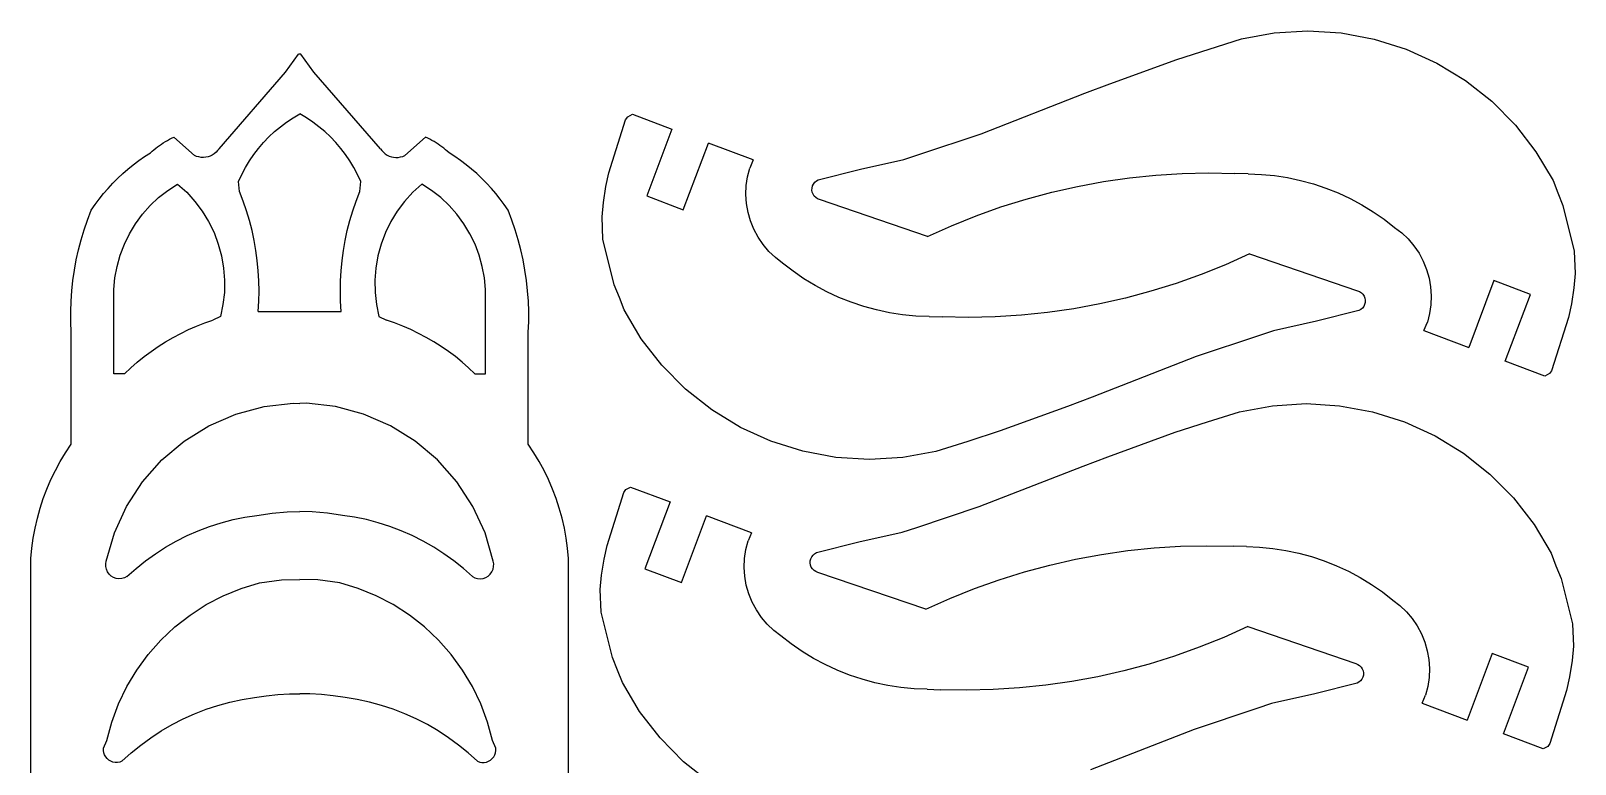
# Model space of a CAD drawing. Extents: x -3998 to 3998, y -3549 to 3549.
# Drawn here: x -1597 to -1003, y 761 to 1043 of the extents above; entities that cross this region are included whole.
import ezdxf

# ---------------------------------------------------------------- set-up
doc = ezdxf.new("R2010")
doc.units = 0
doc.header["$MEASUREMENT"] = 0
doc.layers.get('0').update_dxf_attribs({"linetype": 'CONTINUOUS'})

msp = doc.modelspace()

# ---------------------------------------------------------------- linework, layer by layer
for p, q in [((-1131.25, 1040.04), (-1118.55, 1042.37)), ((-1118.55, 1042.37), (-1105.66, 1043.15)), ((-1105.66, 1043.15), (-1092.77, 1042.36)), ((-1092.77, 1042.36), (-1080.07, 1040.01)), ((-1156.08, 1032.13), (-1143.58, 1036.19)), ((-1143.58, 1036.19), (-1131.25, 1040.04)), ((-1080.07, 1040.01), (-1067.75, 1036.14)), ((-1067.75, 1036.14), (-1056, 1030.8)), ((-1499.31, 1027.25), (-1494.31, 1034.25)), ((-1493.31, 1034.25), (-1494.31, 1034.25)), ((-1488.31, 1027.25), (-1493.31, 1034.25)), ((-1181.93, 1022.76), (-1156.08, 1032.13)), ((-1056, 1030.8), (-1044.97, 1024.08)), ((-1524.87, 997.83), (-1499.31, 1027.25)), ((-1462.74, 997.83), (-1488.31, 1027.25)), ((-1191.48, 1019.17), (-1181.93, 1022.76)), ((-1044.97, 1024.08), (-1034.84, 1016.07)), ((-1231.45, 1003.57), (-1191.48, 1019.17)), ((-1496.37, 1009.74), (-1493.81, 1011.25)), ((-1491.24, 1009.74), (-1493.81, 1011.25)), ((-1367.52, 1010.14), (-1365.71, 1011.09)), ((-1365.71, 1011.09), (-1350.49, 1005.33)), ((-1034.84, 1016.07), (-1025.75, 1006.89)), ((-1503.51, 1004.4), (-1501.23, 1006.31)), ((-1501.23, 1006.31), (-1498.85, 1008.09)), ((-1498.85, 1008.09), (-1496.37, 1009.74)), ((-1488.76, 1008.09), (-1491.24, 1009.74)), ((-1486.38, 1006.31), (-1488.76, 1008.09)), ((-1484.1, 1004.4), (-1486.38, 1006.31)), ((-1374.78, 988.6), (-1368.35, 1009)), ((-1368.35, 1009), (-1367.52, 1010.14)), ((-1350.49, 1005.33), (-1360.19, 979.66)), ((-1025.75, 1006.89), (-1017.85, 996.68)), ((-1548.55, 998.59), (-1547.82, 999.13)), ((-1547.82, 999.13), (-1547.07, 999.64)), ((-1547.07, 999.64), (-1546.31, 1000.13)), ((-1546.31, 1000.13), (-1545.53, 1000.6)), ((-1545.53, 1000.6), (-1544.75, 1001.05)), ((-1544.75, 1001.05), (-1543.94, 1001.47)), ((-1543.94, 1001.47), (-1543.13, 1001.87)), ((-1543.13, 1001.87), (-1542.31, 1002.25)), ((-1542.31, 1002.25), (-1534.31, 995.25)), ((-1509.67, 997.96), (-1507.74, 1000.22)), ((-1507.74, 1000.22), (-1505.68, 1002.37)), ((-1505.68, 1002.37), (-1503.51, 1004.4)), ((-1481.93, 1002.37), (-1484.1, 1004.4)), ((-1479.87, 1000.22), (-1481.93, 1002.37)), ((-1477.94, 997.96), (-1479.87, 1000.22)), ((-1445.31, 1002.25), (-1453.31, 995.25)), ((-1444.48, 1001.87), (-1445.31, 1002.25)), ((-1443.67, 1001.47), (-1444.48, 1001.87)), ((-1442.87, 1001.05), (-1443.67, 1001.47)), ((-1442.08, 1000.6), (-1442.87, 1001.05)), ((-1441.3, 1000.13), (-1442.08, 1000.6)), ((-1440.54, 999.64), (-1441.3, 1000.13)), ((-1439.8, 999.13), (-1440.54, 999.64)), ((-1439.06, 998.59), (-1439.8, 999.13)), ((-1346.16, 974.36), (-1336.45, 1000.03)), ((-1319.2, 993.51), (-1336.45, 1000.03)), ((-1255.48, 995.57), (-1231.45, 1003.57)), ((-1557.87, 991.68), (-1555.74, 993.28)), ((-1555.74, 993.28), (-1553.55, 994.8)), ((-1553.55, 994.8), (-1551.31, 996.25)), ((-1551.31, 996.25), (-1550.64, 996.86)), ((-1550.64, 996.86), (-1549.96, 997.46)), ((-1549.96, 997.46), (-1549.26, 998.04)), ((-1549.26, 998.04), (-1548.55, 998.59)), ((-1533.49, 994.9), (-1534.31, 995.25)), ((-1532.63, 994.65), (-1533.49, 994.9)), ((-1531.75, 994.51), (-1532.63, 994.65)), ((-1530.86, 994.48), (-1531.75, 994.51)), ((-1529.97, 994.56), (-1530.86, 994.48)), ((-1529.1, 994.74), (-1529.97, 994.56)), ((-1528.25, 995.03), (-1529.1, 994.74)), ((-1527.45, 995.41), (-1528.25, 995.03)), ((-1526.7, 995.89), (-1527.45, 995.41)), ((-1526.01, 996.46), (-1526.7, 995.89)), ((-1525.4, 997.11), (-1526.01, 996.46)), ((-1524.87, 997.83), (-1525.4, 997.11)), ((-1514.68, 990.58), (-1513.15, 993.13)), ((-1513.15, 993.13), (-1511.47, 995.59)), ((-1511.47, 995.59), (-1509.67, 997.96)), ((-1476.14, 995.59), (-1477.94, 997.96)), ((-1474.47, 993.13), (-1476.14, 995.59)), ((-1472.93, 990.58), (-1474.47, 993.13)), ((-1462.74, 997.83), (-1462.21, 997.11)), ((-1462.21, 997.11), (-1461.6, 996.46)), ((-1461.6, 996.46), (-1460.91, 995.89)), ((-1460.91, 995.89), (-1460.16, 995.41)), ((-1460.16, 995.41), (-1459.36, 995.03)), ((-1459.36, 995.03), (-1458.51, 994.74)), ((-1458.51, 994.74), (-1457.64, 994.56)), ((-1457.64, 994.56), (-1456.75, 994.48)), ((-1456.75, 994.48), (-1455.86, 994.51)), ((-1455.86, 994.51), (-1454.98, 994.65)), ((-1454.98, 994.65), (-1454.13, 994.9)), ((-1454.13, 994.9), (-1453.31, 995.25)), ((-1438.35, 998.04), (-1439.06, 998.59)), ((-1437.65, 997.46), (-1438.35, 998.04)), ((-1436.97, 996.86), (-1437.65, 997.46)), ((-1436.31, 996.25), (-1436.97, 996.86)), ((-1434.06, 994.8), (-1436.31, 996.25)), ((-1431.87, 993.28), (-1434.06, 994.8)), ((-1429.74, 991.68), (-1431.87, 993.28)), ((-1319.2, 993.51), (-1320.51, 990.38)), ((-1277.82, 989.96), (-1261.21, 993.68)), ((-1261.21, 993.68), (-1255.48, 995.57)), ((-1017.85, 996.68), (-1011.24, 985.59)), ((-1563.91, 986.44), (-1561.96, 988.26)), ((-1561.96, 988.26), (-1559.95, 990.01)), ((-1559.95, 990.01), (-1557.87, 991.68)), ((-1517.31, 985.25), (-1516.07, 987.95)), ((-1516.07, 987.95), (-1514.68, 990.58)), ((-1471.55, 987.95), (-1472.93, 990.58)), ((-1470.31, 985.25), (-1471.55, 987.95)), ((-1427.66, 990.01), (-1429.74, 991.68)), ((-1425.65, 988.26), (-1427.66, 990.01)), ((-1423.7, 986.44), (-1425.65, 988.26)), ((-1375.95, 983.34), (-1374.78, 988.6)), ((-1321.86, 983.63), (-1321.37, 987.04)), ((-1321.37, 987.04), (-1320.51, 990.38)), ((-1294.14, 985.85), (-1277.82, 989.96)), ((-1174.29, 986.62), (-1164.18, 987.65)), ((-1164.18, 987.65), (-1154.03, 988.29)), ((-1154.03, 988.29), (-1143.87, 988.51)), ((-1143.87, 988.51), (-1133.7, 988.33)), ((-1128.63, 988.18), (-1133.7, 988.33)), ((-1128.63, 988.18), (-1123.54, 987.98)), ((-1123.54, 987.98), (-1118.46, 987.49)), ((-1118.46, 987.49), (-1113.42, 986.71)), ((-1569.34, 980.57), (-1567.6, 982.59)), ((-1567.6, 982.59), (-1565.79, 984.55)), ((-1565.79, 984.55), (-1563.91, 986.44)), ((-1548.11, 979.04), (-1544.58, 981.81)), ((-1544.58, 981.81), (-1540.81, 984.25)), ((-1540.81, 984.25), (-1537.32, 981.07)), ((-1537.32, 981.07), (-1534.15, 977.58)), ((-1516.92, 981.32), (-1517.31, 985.25)), ((-1515.51, 977.66), (-1516.92, 981.32)), ((-1472.1, 977.66), (-1470.69, 981.32)), ((-1470.69, 981.32), (-1470.31, 985.25)), ((-1450.29, 981.07), (-1453.46, 977.58)), ((-1446.81, 984.25), (-1450.29, 981.07)), ((-1443.03, 981.81), (-1446.81, 984.25)), ((-1439.5, 979.04), (-1443.03, 981.81)), ((-1421.82, 984.55), (-1423.7, 986.44)), ((-1420.01, 982.59), (-1421.82, 984.55)), ((-1418.27, 980.57), (-1420.01, 982.59)), ((-1376.89, 977.14), (-1375.95, 983.34)), ((-1322, 980.19), (-1321.86, 983.63)), ((-1296.58, 981.88), (-1296.55, 982.71)), ((-1296.44, 981.07), (-1296.58, 981.88)), ((-1296.55, 982.71), (-1296.35, 983.51)), ((-1296.13, 980.3), (-1296.44, 981.07)), ((-1296.35, 983.51), (-1295.99, 984.26)), ((-1295.99, 984.26), (-1295.49, 984.92)), ((-1295.49, 984.92), (-1294.86, 985.45)), ((-1294.86, 985.45), (-1294.14, 985.85)), ((-1214.09, 978.45), (-1204.27, 981.09)), ((-1204.27, 981.09), (-1194.35, 983.33)), ((-1194.35, 983.33), (-1184.35, 985.18)), ((-1184.35, 985.18), (-1174.29, 986.62)), ((-1113.42, 986.71), (-1108.44, 985.65)), ((-1108.44, 985.65), (-1103.52, 984.31)), ((-1103.52, 984.31), (-1098.68, 982.7)), ((-1098.68, 982.7), (-1093.94, 980.81)), ((-1011.24, 985.59), (-1009.41, 980.81)), ((-1574.11, 974.15), (-1572.6, 976.34)), ((-1572.6, 976.34), (-1571.01, 978.49)), ((-1571.01, 978.49), (-1569.34, 980.57)), ((-1554.36, 972.6), (-1551.38, 975.96)), ((-1551.38, 975.96), (-1548.11, 979.04)), ((-1534.15, 977.58), (-1531.33, 973.81)), ((-1514.24, 973.95), (-1515.51, 977.66)), ((-1473.37, 973.95), (-1472.1, 977.66)), ((-1453.46, 977.58), (-1456.28, 973.81)), ((-1436.23, 975.96), (-1439.5, 979.04)), ((-1433.25, 972.6), (-1436.23, 975.96)), ((-1416.6, 978.49), (-1418.27, 980.57)), ((-1415.02, 976.34), (-1416.6, 978.49)), ((-1413.51, 974.15), (-1415.02, 976.34)), ((-1377.39, 971.62), (-1376.89, 977.14)), ((-1360.19, 979.66), (-1346.16, 974.36)), ((-1321.76, 976.75), (-1322, 980.19)), ((-1321.17, 973.35), (-1321.76, 976.75)), ((-1295.68, 979.61), (-1296.13, 980.3)), ((-1295.09, 979.03), (-1295.68, 979.61)), ((-1294.4, 978.57), (-1295.09, 979.03)), ((-1293.63, 978.27), (-1294.4, 978.57)), ((-1252.07, 964.05), (-1293.63, 978.27)), ((-1233.36, 972.01), (-1223.79, 975.43)), ((-1223.79, 975.43), (-1214.09, 978.45)), ((-1093.94, 980.81), (-1089.32, 978.67)), ((-1089.32, 978.67), (-1084.82, 976.26)), ((-1084.82, 976.26), (-1080.47, 973.61)), ((-1009.41, 980.81), (-1007.45, 975.96)), ((-1007.45, 975.96), (-1003.1, 958.46)), ((-1576.82, 966.63), (-1575.53, 970.41)), ((-1575.53, 970.41), (-1574.11, 974.15)), ((-1557.03, 968.99), (-1554.36, 972.6)), ((-1531.33, 973.81), (-1528.87, 969.79)), ((-1528.87, 969.79), (-1526.8, 965.56)), ((-1513.12, 970.2), (-1514.24, 973.95)), ((-1512.14, 966.4), (-1513.12, 970.2)), ((-1475.47, 966.4), (-1474.49, 970.2)), ((-1474.49, 970.2), (-1473.37, 973.95)), ((-1458.74, 969.79), (-1460.81, 965.56)), ((-1456.28, 973.81), (-1458.74, 969.79)), ((-1430.58, 968.99), (-1433.25, 972.6)), ((-1412.08, 970.41), (-1413.51, 974.15)), ((-1410.8, 966.63), (-1412.08, 970.41)), ((-1377.03, 962.99), (-1377.39, 971.62)), ((-1320.22, 970.04), (-1321.17, 973.35)), ((-1318.92, 966.85), (-1320.22, 970.04)), ((-1242.8, 968.22), (-1233.36, 972.01)), ((-1080.47, 973.61), (-1076.27, 970.71)), ((-1076.27, 970.71), (-1072.24, 967.59)), ((-1577.96, 962.81), (-1576.82, 966.63)), ((-1561.32, 961.11), (-1559.35, 965.15)), ((-1559.35, 965.15), (-1557.03, 968.99)), ((-1526.8, 965.56), (-1525.14, 961.14)), ((-1511.32, 962.57), (-1512.14, 966.4)), ((-1476.29, 962.57), (-1475.47, 966.4)), ((-1460.81, 965.56), (-1462.47, 961.14)), ((-1428.26, 965.15), (-1430.58, 968.99)), ((-1426.29, 961.11), (-1428.26, 965.15)), ((-1409.65, 962.81), (-1410.8, 966.63)), ((-1317.29, 963.81), (-1318.92, 966.85)), ((-1315.35, 960.96), (-1317.29, 963.81)), ((-1252.07, 964.05), (-1242.8, 968.22)), ((-1072.24, 967.59), (-1069.51, 965.49)), ((-1069.51, 965.49), (-1067.01, 963.12)), ((-1579.83, 955.04), (-1578.97, 958.94)), ((-1578.97, 958.94), (-1577.96, 962.81)), ((-1562.92, 956.91), (-1561.32, 961.11)), ((-1525.14, 961.14), (-1523.9, 956.6)), ((-1510.65, 958.7), (-1511.32, 962.57)), ((-1510.12, 954.82), (-1510.65, 958.7)), ((-1477.49, 954.82), (-1476.97, 958.7)), ((-1476.97, 958.7), (-1476.29, 962.57)), ((-1462.47, 961.14), (-1463.71, 956.6)), ((-1424.7, 956.91), (-1426.29, 961.11)), ((-1408.64, 958.94), (-1409.65, 962.81)), ((-1407.78, 955.04), (-1408.64, 958.94)), ((-1372.68, 945.49), (-1377.03, 962.99)), ((-1313.12, 958.33), (-1315.35, 960.96)), ((-1310.62, 955.96), (-1313.12, 958.33)), ((-1128.06, 957.4), (-1137.33, 953.23)), ((-1128.06, 957.4), (-1086.5, 943.18)), ((-1067.01, 963.12), (-1064.78, 960.49)), ((-1064.78, 960.49), (-1062.84, 957.64)), ((-1062.84, 957.64), (-1061.21, 954.6)), ((-1003.1, 958.46), (-1002.73, 949.83)), ((-1580.55, 951.12), (-1579.83, 955.04)), ((-1564.94, 948.17), (-1564.12, 952.59)), ((-1564.12, 952.59), (-1562.92, 956.91)), ((-1523.9, 956.6), (-1523.1, 951.95)), ((-1523.1, 951.95), (-1522.74, 947.25)), ((-1509.75, 950.91), (-1510.12, 954.82)), ((-1477.86, 950.91), (-1477.49, 954.82)), ((-1464.51, 951.95), (-1464.88, 947.25)), ((-1463.71, 956.6), (-1464.51, 951.95)), ((-1423.49, 952.59), (-1424.7, 956.91)), ((-1422.67, 948.17), (-1423.49, 952.59)), ((-1407.06, 951.12), (-1407.78, 955.04)), ((-1307.88, 953.86), (-1310.62, 955.96)), ((-1303.85, 950.74), (-1307.88, 953.86)), ((-1137.33, 953.23), (-1146.76, 949.44)), ((-1061.21, 954.6), (-1059.91, 951.41)), ((-1059.91, 951.41), (-1058.96, 948.1)), ((-1581.56, 943.19), (-1581.13, 947.16)), ((-1581.13, 947.16), (-1580.55, 951.12)), ((-1565.35, 943.7), (-1564.94, 948.17)), ((-1522.74, 947.25), (-1522.82, 942.54)), ((-1509.54, 947), (-1509.75, 950.91)), ((-1509.47, 943.08), (-1509.54, 947)), ((-1478.14, 943.08), (-1478.08, 947)), ((-1478.08, 947), (-1477.86, 950.91)), ((-1464.88, 947.25), (-1464.79, 942.54)), ((-1422.26, 943.7), (-1422.67, 948.17)), ((-1406.48, 947.16), (-1407.06, 951.12)), ((-1406.05, 943.19), (-1406.48, 947.16)), ((-1370.71, 940.64), (-1372.68, 945.49)), ((-1299.66, 947.84), (-1303.85, 950.74)), ((-1295.3, 945.19), (-1299.66, 947.84)), ((-1156.34, 946.02), (-1166.04, 943)), ((-1146.76, 949.44), (-1156.34, 946.02)), ((-1058.96, 948.1), (-1058.36, 944.7)), ((-1033.97, 947.09), (-1043.67, 921.42)), ((-1019.94, 941.79), (-1033.97, 947.09)), ((-1002.73, 949.83), (-1003.24, 944.31)), ((-1581.84, 939.21), (-1581.56, 943.19)), ((-1565.35, 939.21), (-1565.35, 943.7)), ((-1522.82, 942.54), (-1523.34, 937.86)), ((-1509.56, 939.16), (-1509.47, 943.08)), ((-1478.05, 939.16), (-1478.14, 943.08)), ((-1464.79, 942.54), (-1464.27, 937.86)), ((-1422.26, 939.21), (-1422.26, 943.7)), ((-1405.77, 939.21), (-1406.05, 943.19)), ((-1368.89, 935.86), (-1370.71, 940.64)), ((-1290.81, 942.78), (-1295.3, 945.19)), ((-1286.18, 940.64), (-1290.81, 942.78)), ((-1281.45, 938.75), (-1286.18, 940.64)), ((-1175.86, 940.36), (-1185.77, 938.12)), ((-1166.04, 943), (-1175.86, 940.36)), ((-1086.5, 943.18), (-1085.73, 942.88)), ((-1085.73, 942.88), (-1085.03, 942.43)), ((-1085.03, 942.43), (-1084.45, 941.84)), ((-1084.45, 941.84), (-1083.99, 941.15)), ((-1083.99, 941.15), (-1083.69, 940.38)), ((-1083.69, 940.38), (-1083.55, 939.57)), ((-1083.55, 939.57), (-1083.58, 938.74)), ((-1058.36, 944.7), (-1058.13, 941.26)), ((-1058.13, 941.26), (-1058.26, 937.82)), ((-1029.64, 916.12), (-1019.94, 941.79)), ((-1003.24, 944.31), (-1004.18, 938.11)), ((-1581.98, 935.22), (-1581.84, 939.21)), ((-1581.97, 931.23), (-1581.98, 935.22)), ((-1565.31, 927.25), (-1565.35, 939.21)), ((-1523.34, 937.86), (-1524.31, 933.25)), ((-1509.81, 935.25), (-1509.56, 939.16)), ((-1509.81, 935.25), (-1477.81, 935.25)), ((-1477.81, 935.25), (-1478.05, 939.16)), ((-1464.27, 937.86), (-1463.31, 933.25)), ((-1422.31, 927.25), (-1422.26, 939.21)), ((-1405.63, 935.22), (-1405.77, 939.21)), ((-1405.64, 931.23), (-1405.63, 935.22)), ((-1362.28, 924.77), (-1368.89, 935.86)), ((-1276.61, 937.14), (-1281.45, 938.75)), ((-1271.69, 935.8), (-1276.61, 937.14)), ((-1266.7, 934.74), (-1271.69, 935.8)), ((-1261.66, 933.97), (-1266.7, 934.74)), ((-1256.59, 933.47), (-1261.66, 933.97)), ((-1215.95, 933.8), (-1226.09, 933.16)), ((-1205.83, 934.83), (-1215.95, 933.8)), ((-1195.77, 936.27), (-1205.83, 934.83)), ((-1185.77, 938.12), (-1195.77, 936.27)), ((-1085.99, 935.6), (-1102.3, 931.49)), ((-1085.26, 936), (-1085.99, 935.6)), ((-1084.64, 936.54), (-1085.26, 936)), ((-1084.14, 937.19), (-1084.64, 936.54)), ((-1083.78, 937.94), (-1084.14, 937.19)), ((-1083.58, 938.74), (-1083.78, 937.94)), ((-1058.76, 934.41), (-1059.62, 931.07)), ((-1058.26, 937.82), (-1058.76, 934.41)), ((-1004.18, 938.11), (-1005.34, 932.85)), ((-1581.82, 927.23), (-1581.97, 931.23)), ((-1539.59, 926.82), (-1536.57, 928.28)), ((-1536.57, 928.28), (-1533.5, 929.62)), ((-1533.5, 929.62), (-1530.37, 930.84)), ((-1530.37, 930.84), (-1527.21, 931.95)), ((-1524.31, 933.25), (-1527.21, 931.95)), ((-1463.31, 933.25), (-1460.41, 931.95)), ((-1457.24, 930.84), (-1460.41, 931.95)), ((-1454.12, 929.62), (-1457.24, 930.84)), ((-1451.04, 928.28), (-1454.12, 929.62)), ((-1448.02, 926.82), (-1451.04, 928.28)), ((-1405.79, 927.23), (-1405.64, 931.23)), ((-1251.5, 933.27), (-1256.59, 933.47)), ((-1251.5, 933.27), (-1246.42, 933.12)), ((-1236.26, 932.94), (-1246.42, 933.12)), ((-1226.09, 933.16), (-1236.26, 932.94)), ((-1118.91, 927.77), (-1124.64, 925.88)), ((-1102.3, 931.49), (-1118.91, 927.77)), ((-1060.93, 927.94), (-1059.62, 931.07)), ((-1060.93, 927.94), (-1043.67, 921.42)), ((-1005.34, 932.85), (-1011.78, 912.45)), ((-1581.82, 884.17), (-1581.82, 927.23)), ((-1565.31, 911.25), (-1565.31, 927.25)), ((-1551.04, 919.87), (-1548.28, 921.77)), ((-1548.28, 921.77), (-1545.45, 923.56)), ((-1545.45, 923.56), (-1542.55, 925.25)), ((-1542.55, 925.25), (-1539.59, 926.82)), ((-1445.06, 925.25), (-1448.02, 926.82)), ((-1442.16, 923.56), (-1445.06, 925.25)), ((-1439.33, 921.77), (-1442.16, 923.56)), ((-1436.57, 919.87), (-1439.33, 921.77)), ((-1422.31, 911.25), (-1422.31, 927.25)), ((-1405.79, 884.17), (-1405.79, 927.23)), ((-1354.37, 914.56), (-1362.28, 924.77)), ((-1124.64, 925.88), (-1148.67, 917.88)), ((-1558.87, 913.55), (-1556.34, 915.75)), ((-1556.34, 915.75), (-1553.73, 917.86)), ((-1553.73, 917.86), (-1551.04, 919.87)), ((-1433.88, 917.86), (-1436.57, 919.87)), ((-1431.27, 915.75), (-1433.88, 917.86)), ((-1428.75, 913.55), (-1431.27, 915.75)), ((-1148.67, 917.88), (-1188.65, 902.28)), ((-1014.41, 910.36), (-1029.64, 916.12)), ((-1561.31, 911.25), (-1565.31, 911.25)), ((-1561.31, 911.25), (-1558.87, 913.55)), ((-1426.31, 911.25), (-1428.75, 913.55)), ((-1426.31, 911.25), (-1422.31, 911.25)), ((-1345.29, 905.38), (-1354.37, 914.56)), ((-1012.61, 911.31), (-1014.41, 910.36)), ((-1011.78, 912.45), (-1012.61, 911.31)), ((-1335.16, 897.37), (-1345.29, 905.38)), ((-1518.41, 895.75), (-1507.54, 898.65)), ((-1507.54, 898.65), (-1496.37, 899.93)), ((-1496.37, 899.93), (-1493.81, 899.85)), ((-1491.24, 899.93), (-1493.81, 899.85)), ((-1480.07, 898.65), (-1491.24, 899.93)), ((-1469.2, 895.75), (-1480.07, 898.65)), ((-1198.2, 898.69), (-1224.05, 889.32)), ((-1188.65, 902.28), (-1198.2, 898.69)), ((-1131.94, 896.66), (-1119.24, 898.99)), ((-1119.24, 898.99), (-1106.35, 899.77)), ((-1106.35, 899.77), (-1093.46, 898.97)), ((-1093.46, 898.97), (-1080.76, 896.62)), ((-1528.74, 891.3), (-1518.41, 895.75)), ((-1458.87, 891.3), (-1469.2, 895.75)), ((-1324.13, 890.65), (-1335.16, 897.37)), ((-1156.76, 888.75), (-1144.26, 892.81)), ((-1144.26, 892.81), (-1131.94, 896.66)), ((-1080.76, 896.62), (-1068.44, 892.75)), ((-1068.44, 892.75), (-1056.68, 887.42)), ((-1538.3, 885.38), (-1528.74, 891.3)), ((-1449.31, 885.38), (-1458.87, 891.3)), ((-1312.37, 885.32), (-1324.13, 890.65)), ((-1224.05, 889.32), (-1236.55, 885.26)), ((-1182.62, 879.38), (-1156.76, 888.75)), ((-1056.68, 887.42), (-1045.66, 880.7)), ((-1586.01, 877.53), (-1583.99, 880.9)), ((-1583.99, 880.9), (-1581.82, 884.17)), ((-1546.9, 878.13), (-1538.3, 885.38)), ((-1440.71, 878.13), (-1449.31, 885.38)), ((-1403.62, 880.9), (-1405.79, 884.17)), ((-1401.6, 877.53), (-1403.62, 880.9)), ((-1300.05, 881.44), (-1312.37, 885.32)), ((-1287.35, 879.1), (-1300.05, 881.44)), ((-1248.87, 881.41), (-1261.58, 879.08)), ((-1236.55, 885.26), (-1248.87, 881.41)), ((-1045.66, 880.7), (-1035.53, 872.69)), ((-1589.6, 870.54), (-1587.88, 874.07)), ((-1587.88, 874.07), (-1586.01, 877.53)), ((-1554.34, 869.7), (-1546.9, 878.13)), ((-1433.27, 869.7), (-1440.71, 878.13)), ((-1399.73, 874.07), (-1401.6, 877.53)), ((-1398.02, 870.54), (-1399.73, 874.07)), ((-1274.47, 878.3), (-1287.35, 879.1)), ((-1261.58, 879.08), (-1274.47, 878.3)), ((-1232.14, 860.19), (-1192.16, 875.79)), ((-1192.16, 875.79), (-1182.62, 879.38)), ((-1591.15, 866.93), (-1589.6, 870.54)), ((-1560.48, 860.27), (-1554.34, 869.7)), ((-1427.14, 860.27), (-1433.27, 869.7)), ((-1396.46, 866.93), (-1398.02, 870.54)), ((-1035.53, 872.69), (-1026.44, 863.51)), ((-1593.76, 859.52), (-1592.54, 863.26)), ((-1592.54, 863.26), (-1591.15, 866.93)), ((-1395.07, 863.26), (-1396.46, 866.93)), ((-1393.85, 859.52), (-1395.07, 863.26)), ((-1375.47, 845.22), (-1369.03, 865.61)), ((-1369.03, 865.61), (-1368.21, 866.76)), ((-1368.21, 866.76), (-1366.4, 867.71)), ((-1366.4, 867.71), (-1351.17, 861.95)), ((-1026.44, 863.51), (-1018.53, 853.3)), ((-1594.81, 855.74), (-1593.76, 859.52)), ((-1565.16, 850.05), (-1560.48, 860.27)), ((-1514.89, 856.11), (-1510.26, 856.81)), ((-1510.26, 856.81), (-1504.47, 857.63)), ((-1504.47, 857.63), (-1498.65, 858.12)), ((-1498.65, 858.12), (-1493.81, 858.25)), ((-1488.96, 858.12), (-1493.81, 858.25)), ((-1483.14, 857.63), (-1488.96, 858.12)), ((-1477.35, 856.81), (-1483.14, 857.63)), ((-1472.72, 856.11), (-1477.35, 856.81)), ((-1422.45, 850.05), (-1427.14, 860.27)), ((-1392.8, 855.74), (-1393.85, 859.52)), ((-1351.17, 861.95), (-1360.87, 836.28)), ((-1346.84, 830.98), (-1337.14, 856.65)), ((-1319.88, 850.13), (-1337.14, 856.65)), ((-1256.17, 852.19), (-1232.14, 860.19)), ((-1596.41, 848.05), (-1595.7, 851.91)), ((-1595.7, 851.91), (-1594.81, 855.74)), ((-1537.16, 849.02), (-1532.87, 850.9)), ((-1532.87, 850.9), (-1528.49, 852.56)), ((-1528.49, 852.56), (-1524.02, 853.98)), ((-1524.02, 853.98), (-1519.48, 855.16)), ((-1519.48, 855.16), (-1514.89, 856.11)), ((-1468.13, 855.16), (-1472.72, 856.11)), ((-1463.59, 853.98), (-1468.13, 855.16)), ((-1459.13, 852.56), (-1463.59, 853.98)), ((-1454.74, 850.9), (-1459.13, 852.56)), ((-1450.45, 849.02), (-1454.74, 850.9)), ((-1391.91, 851.91), (-1392.8, 855.74)), ((-1391.2, 848.05), (-1391.91, 851.91)), ((-1278.51, 846.57), (-1261.9, 850.3)), ((-1261.9, 850.3), (-1256.17, 852.19)), ((-1018.53, 853.3), (-1011.92, 842.21)), ((-1596.94, 844.16), (-1596.41, 848.05)), ((-1568.31, 839.25), (-1565.16, 850.05)), ((-1549.36, 842.05), (-1545.42, 844.59)), ((-1545.42, 844.59), (-1541.35, 846.91)), ((-1541.35, 846.91), (-1537.16, 849.02)), ((-1446.26, 846.91), (-1450.45, 849.02)), ((-1442.19, 844.59), (-1446.26, 846.91)), ((-1438.25, 842.05), (-1442.19, 844.59)), ((-1419.31, 839.25), (-1422.45, 850.05)), ((-1390.67, 844.16), (-1391.2, 848.05)), ((-1376.63, 839.96), (-1375.47, 845.22)), ((-1322.05, 843.66), (-1321.19, 847)), ((-1319.88, 850.13), (-1321.19, 847)), ((-1294.82, 842.47), (-1278.51, 846.57)), ((-1164.86, 844.27), (-1154.72, 844.9)), ((-1154.72, 844.9), (-1144.55, 845.13)), ((-1144.55, 845.13), (-1134.39, 844.95)), ((-1129.32, 844.8), (-1134.39, 844.95)), ((-1129.32, 844.8), (-1124.22, 844.59)), ((-1124.22, 844.59), (-1119.15, 844.1)), ((-1597.31, 840.25), (-1596.94, 844.16)), ((-1597.31, 676.25), (-1597.31, 840.25)), ((-1568.5, 838.19), (-1568.31, 839.25)), ((-1556.81, 836.37), (-1553.16, 839.31)), ((-1553.16, 839.31), (-1549.36, 842.05)), ((-1434.45, 839.31), (-1438.25, 842.05)), ((-1430.8, 836.37), (-1434.45, 839.31)), ((-1419.11, 838.19), (-1419.31, 839.25)), ((-1390.31, 840.25), (-1390.67, 844.16)), ((-1390.31, 676.25), (-1390.31, 840.25)), ((-1377.58, 833.76), (-1376.63, 839.96)), ((-1322.68, 836.81), (-1322.55, 840.25)), ((-1322.55, 840.25), (-1322.05, 843.66)), ((-1297.26, 838.5), (-1297.23, 839.33)), ((-1297.12, 837.69), (-1297.26, 838.5)), ((-1297.23, 839.33), (-1297.03, 840.13)), ((-1297.03, 840.13), (-1296.68, 840.88)), ((-1296.68, 840.88), (-1296.17, 841.53)), ((-1296.17, 841.53), (-1295.55, 842.07)), ((-1295.55, 842.07), (-1294.82, 842.47)), ((-1204.95, 837.71), (-1195.04, 839.95)), ((-1195.04, 839.95), (-1185.04, 841.79)), ((-1185.04, 841.79), (-1174.98, 843.24)), ((-1174.98, 843.24), (-1164.86, 844.27)), ((-1119.15, 844.1), (-1114.11, 843.33)), ((-1114.11, 843.33), (-1109.12, 842.27)), ((-1109.12, 842.27), (-1104.2, 840.93)), ((-1104.2, 840.93), (-1099.37, 839.32)), ((-1099.37, 839.32), (-1094.63, 837.43)), ((-1011.92, 842.21), (-1010.1, 837.43)), ((-1568.48, 837.11), (-1568.5, 838.19)), ((-1568.24, 836.06), (-1568.48, 837.11)), ((-1567.8, 835.08), (-1568.24, 836.06)), ((-1567.17, 834.21), (-1567.8, 835.08)), ((-1566.38, 833.48), (-1567.17, 834.21)), ((-1565.46, 832.93), (-1566.38, 833.48)), ((-1564.44, 832.57), (-1565.46, 832.93)), ((-1563.38, 832.42), (-1564.44, 832.57)), ((-1562.31, 832.48), (-1563.38, 832.42)), ((-1561.27, 832.76), (-1562.31, 832.48)), ((-1560.31, 833.25), (-1561.27, 832.76)), ((-1560.31, 833.25), (-1556.81, 836.37)), ((-1427.31, 833.25), (-1430.8, 836.37)), ((-1427.31, 833.25), (-1426.34, 832.76)), ((-1426.34, 832.76), (-1425.31, 832.48)), ((-1425.31, 832.48), (-1424.23, 832.42)), ((-1424.23, 832.42), (-1423.17, 832.57)), ((-1423.17, 832.57), (-1422.16, 832.93)), ((-1422.16, 832.93), (-1421.23, 833.48)), ((-1421.23, 833.48), (-1420.44, 834.21)), ((-1420.44, 834.21), (-1419.81, 835.08)), ((-1419.81, 835.08), (-1419.37, 836.06)), ((-1419.37, 836.06), (-1419.14, 837.11)), ((-1419.14, 837.11), (-1419.11, 838.19)), ((-1378.08, 828.23), (-1377.58, 833.76)), ((-1360.87, 836.28), (-1346.84, 830.98)), ((-1322.45, 833.37), (-1322.68, 836.81)), ((-1321.85, 829.97), (-1322.45, 833.37)), ((-1296.82, 836.92), (-1297.12, 837.69)), ((-1296.36, 836.23), (-1296.82, 836.92)), ((-1295.78, 835.64), (-1296.36, 836.23)), ((-1295.08, 835.19), (-1295.78, 835.64)), ((-1294.31, 834.89), (-1295.08, 835.19)), ((-1252.75, 820.67), (-1294.31, 834.89)), ((-1224.48, 832.04), (-1214.77, 835.07)), ((-1214.77, 835.07), (-1204.95, 837.71)), ((-1094.63, 837.43), (-1090, 835.29)), ((-1090, 835.29), (-1085.51, 832.88)), ((-1085.51, 832.88), (-1081.15, 830.23)), ((-1010.1, 837.43), (-1008.13, 832.57)), ((-1008.13, 832.57), (-1003.79, 815.08)), ((-1523.23, 825.87), (-1516.36, 828.66)), ((-1516.36, 828.66), (-1509.27, 830.79)), ((-1509.27, 830.79), (-1500.79, 831.98)), ((-1500.79, 831.98), (-1493.81, 832.15)), ((-1486.82, 831.98), (-1493.81, 832.15)), ((-1478.34, 830.79), (-1486.82, 831.98)), ((-1471.25, 828.66), (-1478.34, 830.79)), ((-1464.38, 825.87), (-1471.25, 828.66)), ((-1377.71, 819.61), (-1378.08, 828.23)), ((-1320.9, 826.66), (-1321.85, 829.97)), ((-1319.6, 823.47), (-1320.9, 826.66)), ((-1243.48, 824.84), (-1234.05, 828.63)), ((-1234.05, 828.63), (-1224.48, 832.04)), ((-1081.15, 830.23), (-1076.96, 827.33)), ((-1076.96, 827.33), (-1072.93, 824.21)), ((-1536.04, 818.47), (-1529.81, 822.47)), ((-1529.81, 822.47), (-1523.23, 825.87)), ((-1457.81, 822.47), (-1464.38, 825.87)), ((-1451.57, 818.47), (-1457.81, 822.47)), ((-1317.98, 820.43), (-1319.6, 823.47)), ((-1252.75, 820.67), (-1243.48, 824.84)), ((-1072.93, 824.21), (-1070.19, 822.11)), ((-1070.19, 822.11), (-1067.7, 819.73)), ((-1541.88, 813.92), (-1536.04, 818.47)), ((-1445.73, 813.92), (-1451.57, 818.47)), ((-1373.36, 802.11), (-1377.71, 819.61)), ((-1316.03, 817.58), (-1317.98, 820.43)), ((-1313.8, 814.95), (-1316.03, 817.58)), ((-1311.3, 812.58), (-1313.8, 814.95)), ((-1067.7, 819.73), (-1065.46, 817.11)), ((-1065.46, 817.11), (-1063.52, 814.26)), ((-1003.79, 815.08), (-1003.42, 806.45)), ((-1552.18, 803.28), (-1547.28, 808.84)), ((-1547.28, 808.84), (-1541.88, 813.92)), ((-1440.33, 808.84), (-1445.73, 813.92)), ((-1435.43, 803.28), (-1440.33, 808.84)), ((-1308.57, 810.48), (-1311.3, 812.58)), ((-1304.54, 807.35), (-1308.57, 810.48)), ((-1138.02, 809.85), (-1147.45, 806.06)), ((-1128.74, 814.02), (-1138.02, 809.85)), ((-1128.74, 814.02), (-1087.18, 799.79)), ((-1063.52, 814.26), (-1061.89, 811.22)), ((-1061.89, 811.22), (-1060.59, 808.03)), ((-1556.55, 797.3), (-1552.18, 803.28)), ((-1431.06, 797.3), (-1435.43, 803.28)), ((-1300.34, 804.46), (-1304.54, 807.35)), ((-1295.99, 801.81), (-1300.34, 804.46)), ((-1147.45, 806.06), (-1157.02, 802.64)), ((-1060.59, 808.03), (-1059.64, 804.72)), ((-1059.64, 804.72), (-1059.05, 801.32)), ((-1034.65, 803.71), (-1044.36, 778.04)), ((-1020.62, 798.41), (-1034.65, 803.71)), ((-1003.42, 806.45), (-1003.92, 800.93)), ((-1560.35, 790.94), (-1556.55, 797.3)), ((-1427.27, 790.94), (-1431.06, 797.3)), ((-1371.4, 797.26), (-1373.36, 802.11)), ((-1369.57, 792.48), (-1371.4, 797.26)), ((-1291.49, 799.4), (-1295.99, 801.81)), ((-1286.87, 797.25), (-1291.49, 799.4)), ((-1282.13, 795.37), (-1286.87, 797.25)), ((-1176.54, 796.98), (-1186.46, 794.74)), ((-1166.73, 799.61), (-1176.54, 796.98)), ((-1157.02, 802.64), (-1166.73, 799.61)), ((-1087.18, 799.79), (-1086.41, 799.49)), ((-1086.41, 799.49), (-1085.72, 799.04)), ((-1085.72, 799.04), (-1085.13, 798.46)), ((-1085.13, 798.46), (-1084.68, 797.77)), ((-1084.68, 797.77), (-1084.37, 797)), ((-1084.37, 797), (-1084.23, 796.18)), ((-1059.05, 801.32), (-1058.81, 797.88)), ((-1058.81, 797.88), (-1058.95, 794.44)), ((-1030.32, 772.73), (-1020.62, 798.41)), ((-1003.92, 800.93), (-1004.86, 794.73)), ((-1563.54, 784.26), (-1560.35, 790.94)), ((-1424.07, 784.26), (-1427.27, 790.94)), ((-1362.96, 781.38), (-1369.57, 792.48)), ((-1277.3, 793.76), (-1282.13, 795.37)), ((-1272.38, 792.42), (-1277.3, 793.76)), ((-1267.39, 791.36), (-1272.38, 792.42)), ((-1262.35, 790.58), (-1267.39, 791.36)), ((-1206.52, 791.45), (-1216.63, 790.41)), ((-1196.46, 792.89), (-1206.52, 791.45)), ((-1186.46, 794.74), (-1196.46, 792.89)), ((-1086.67, 792.21), (-1102.99, 788.11)), ((-1085.95, 792.61), (-1086.67, 792.21)), ((-1085.32, 793.15), (-1085.95, 792.61)), ((-1084.82, 793.81), (-1085.32, 793.15)), ((-1084.46, 794.56), (-1084.82, 793.81)), ((-1084.26, 795.36), (-1084.46, 794.56)), ((-1084.23, 796.18), (-1084.26, 795.36)), ((-1059.45, 791.03), (-1060.3, 787.69)), ((-1058.95, 794.44), (-1059.45, 791.03)), ((-1004.86, 794.73), (-1006.03, 789.47)), ((-1525.3, 783.7), (-1520.67, 784.98)), ((-1520.67, 784.98), (-1515.99, 786.01)), ((-1515.99, 786.01), (-1511.26, 786.8)), ((-1511.26, 786.8), (-1506.75, 787.44)), ((-1506.75, 787.44), (-1502.22, 787.89)), ((-1502.22, 787.89), (-1497.68, 788.15)), ((-1497.68, 788.15), (-1493.81, 788.21)), ((-1489.93, 788.15), (-1493.81, 788.21)), ((-1485.39, 787.89), (-1489.93, 788.15)), ((-1480.86, 787.44), (-1485.39, 787.89)), ((-1476.35, 786.8), (-1480.86, 787.44)), ((-1471.62, 786.01), (-1476.35, 786.8)), ((-1466.94, 784.98), (-1471.62, 786.01)), ((-1462.31, 783.7), (-1466.94, 784.98)), ((-1257.28, 790.09), (-1262.35, 790.58)), ((-1252.18, 789.89), (-1257.28, 790.09)), ((-1252.18, 789.89), (-1247.11, 789.74)), ((-1236.94, 789.56), (-1247.11, 789.74)), ((-1226.78, 789.78), (-1236.94, 789.56)), ((-1216.63, 790.41), (-1226.78, 789.78)), ((-1102.99, 788.11), (-1119.6, 784.39)), ((-1061.61, 784.56), (-1060.3, 787.69)), ((-1006.03, 789.47), (-1012.47, 769.07)), ((-1566.1, 777.3), (-1563.54, 784.26)), ((-1538.69, 778.49), (-1534.32, 780.46)), ((-1534.32, 780.46), (-1529.85, 782.2)), ((-1529.85, 782.2), (-1525.3, 783.7)), ((-1457.76, 782.2), (-1462.31, 783.7)), ((-1453.29, 780.46), (-1457.76, 782.2)), ((-1448.92, 778.49), (-1453.29, 780.46)), ((-1421.51, 777.3), (-1424.07, 784.26)), ((-1355.06, 771.17), (-1362.96, 781.38)), ((-1125.33, 782.5), (-1149.36, 774.5)), ((-1119.6, 784.39), (-1125.33, 782.5)), ((-1061.61, 784.56), (-1044.36, 778.04)), ((-1568.01, 770.15), (-1566.1, 777.3)), ((-1551.13, 771.28), (-1547.11, 773.9)), ((-1547.11, 773.9), (-1542.96, 776.3)), ((-1542.96, 776.3), (-1538.69, 778.49)), ((-1444.65, 776.3), (-1448.92, 778.49)), ((-1440.5, 773.9), (-1444.65, 776.3)), ((-1436.49, 771.28), (-1440.5, 773.9)), ((-1419.61, 770.15), (-1421.51, 777.3)), ((-1149.36, 774.5), (-1189.34, 758.9)), ((-1569.34, 766.37), (-1569.31, 767.25)), ((-1569.31, 767.25), (-1568.01, 770.15)), ((-1558.74, 765.45), (-1555.01, 768.46)), ((-1555.01, 768.46), (-1551.13, 771.28)), ((-1432.61, 768.46), (-1436.49, 771.28)), ((-1428.88, 765.45), (-1432.61, 768.46)), ((-1418.31, 767.25), (-1419.61, 770.15)), ((-1418.28, 766.37), (-1418.31, 767.25)), ((-1345.97, 762), (-1355.06, 771.17)), ((-1015.1, 766.98), (-1030.32, 772.73)), ((-1013.29, 767.92), (-1015.1, 766.98)), ((-1012.47, 769.07), (-1013.29, 767.92)), ((-1569.21, 765.51), (-1569.34, 766.37)), ((-1568.93, 764.68), (-1569.21, 765.51)), ((-1568.51, 763.91), (-1568.93, 764.68)), ((-1567.96, 763.23), (-1568.51, 763.91)), ((-1567.29, 762.66), (-1567.96, 763.23)), ((-1566.54, 762.22), (-1567.29, 762.66)), ((-1565.72, 761.92), (-1566.54, 762.22)), ((-1564.86, 761.77), (-1565.72, 761.92)), ((-1563.98, 761.77), (-1564.86, 761.77)), ((-1563.12, 761.93), (-1563.98, 761.77)), ((-1562.31, 762.25), (-1563.12, 761.93)), ((-1562.31, 762.25), (-1558.74, 765.45)), ((-1425.31, 762.25), (-1428.88, 765.45)), ((-1425.31, 762.25), (-1424.49, 761.93)), ((-1424.49, 761.93), (-1423.63, 761.77)), ((-1423.63, 761.77), (-1422.75, 761.77)), ((-1422.75, 761.77), (-1421.89, 761.92)), ((-1421.89, 761.92), (-1421.07, 762.22)), ((-1421.07, 762.22), (-1420.32, 762.66)), ((-1420.32, 762.66), (-1419.66, 763.23)), ((-1419.66, 763.23), (-1419.1, 763.91)), ((-1419.1, 763.91), (-1418.68, 764.68)), ((-1418.68, 764.68), (-1418.4, 765.51)), ((-1418.4, 765.51), (-1418.28, 766.37)), ((-1335.84, 753.99), (-1345.97, 762))]:
    msp.add_line(p, q)

doc.saveas('drawing.dxf')
